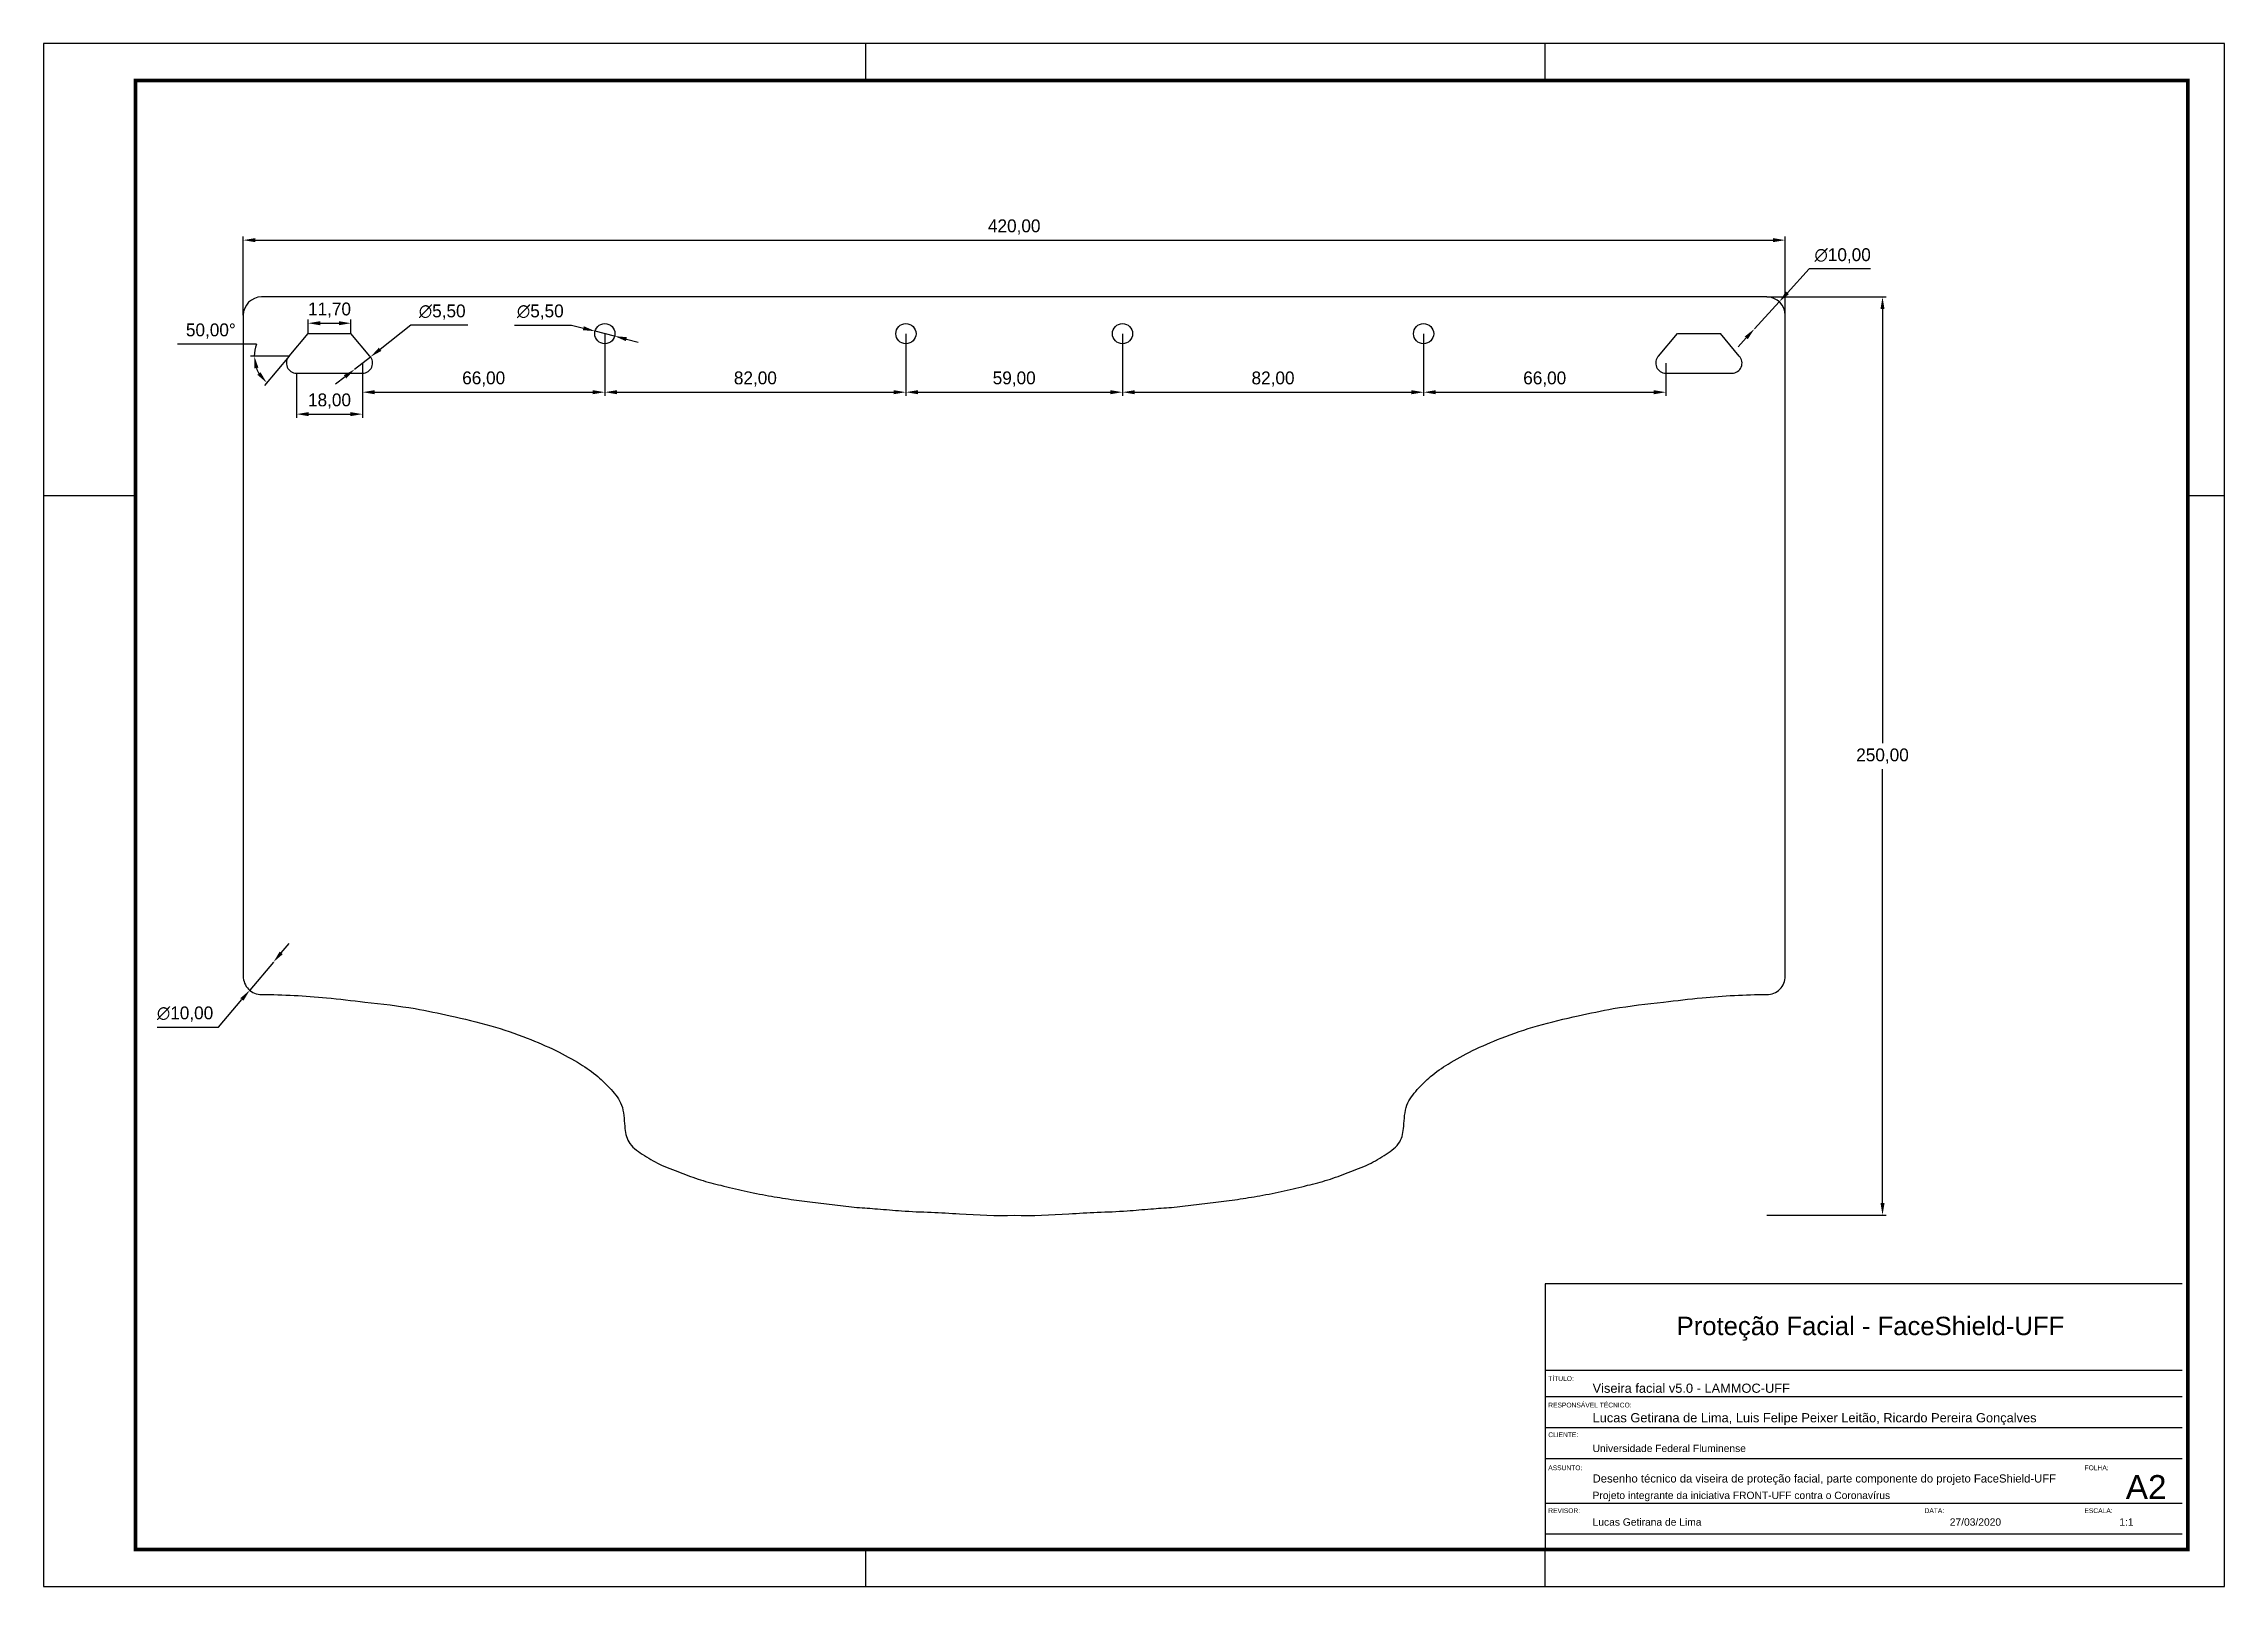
# Model space of a CAD drawing. Header units: millimetres. Extents: x 0 to 594, y 0 to 420.
import ezdxf

# ---------------------------------------------------------------- set-up
doc = ezdxf.new("R2010")
doc.units = ezdxf.units.MM
doc.header["$PDSIZE"] = -1
for name, color, linetype in [('Margem', 7, 'Continuous'), ('Medidas', 7, 'Continuous'), ('Viseira', 7, 'Continuous')]:
    doc.layers.add(name, color=color, linetype=linetype)
doc.styles.add('arial', font='arial.ttf')
doc.dimstyles.new('ISO-25', dxfattribs={"dimtxt": 2.5, "dimasz": 2.5, "dimexe": 1.25, "dimexo": 0.625, "dimtad": 1, "dimtxsty": 'Standard', "dimcen": 2.5, "dimadec": 0, "dimazin": 0, "dimtfac": 1, "dimtmove": 0, "dimatfit": 3, "dimfxl": 1, "dimarcsym": 0})

# ---------------------------------------------------------------- blocks, each defined once
blk = doc.blocks.new('FOLHA A2')
at = {"layer": 'Margem'}
for p, q in [((594, 0), (0, 0)), ((0, 0), (0, -420)), ((224, -10), (224, 0)), ((409, -10), (409, 0)), ((594, -420), (594, 0)), ((0, -123), (25, -123)), ((584, -123), (594, -123)), ((224, -420), (224, -410)), ((409, -420), (409, -410)), ((0, -420), (594, -420))]:
    blk.add_line(p, q, dxfattribs=at)
at = {"layer": 'Margem', "const_width": 1}
blk.add_lwpolyline([(25, -410), (584, -410), (584, -10), (25, -10), (25, -410)], dxfattribs=at)
blk = doc.blocks.new('Folha_A2')
at = {"layer": 'Margem'}
for p, q in [((582.5, 82.33), (409, 82.33)), ((409, 82.33), (409, 10)), ((582.5, 58.81), (409, 58.81)), ((582.5, 51.61), (409, 51.61)), ((582.5, 43.16), (409, 43.16)), ((409, 43.16), (409, 43.16)), ((582.5, 34.71), (409, 34.71)), ((409, 33.71), (409, 33.71)), ((582.5, 22.59), (409, 22.59)), ((582.5, 14.19), (409, 14.19))]:
    blk.add_line(p, q, dxfattribs=at)
blk.add_blockref('FOLHA A2', (0, 420), dxfattribs=at)
at = {"layer": 'Margem', "style": 'arial'}
for s, height, p in [('Proteção Facial - FaceShield-UFF', 5, (444.81, 68.4)), ('TÍTULO:', 1.3, (409.83, 55.91)), ('Viseira facial v5.0 - LAMMOC-UFF', 2.5, (421.91, 52.7)), ('RESPONSÁVEL TÉCNICO:', 1.3, (409.83, 48.71)), ('CLIENTE:', 1.3, (409.83, 40.63)), ('Lucas Getirana de Lima, Luis Felipe Peixer Leitão, Ricardo Pereira Gonçalves', 2.5, (421.91, 44.66)), ('Universidade Federal Fluminense', 2, (421.91, 36.57)), ('ASSUNTO:', 1.3, (409.83, 31.63)), ('Desenho técnico da viseira de proteção facial, parte componente do projeto FaceShield-UFF', 2.2, (421.91, 28.27)), ('FOLHA:', 1.3, (555.92, 31.63)), ('Projeto integrante da iniciativa FRONT-UFF contra o Coronavírus', 2, (421.91, 23.78)), ('REVISOR:', 1.3, (409.83, 19.96)), ('Lucas Getirana de Lima', 2, (421.91, 16.51)), ('DATA:', 1.3, (512.33, 19.96)), ('27/03/2020', 2, (519.2, 16.51)), ('ESCALA:', 1.3, (555.89, 19.96)), ('ESCALA:', 1.3, (555.89, 19.96)), ('1:1', 2, (565.38, 16.51)), ('1:1', 2, (565.38, 16.51))]:
    blk.add_text(s, height=height, dxfattribs=at).set_placement(p)
blk.add_attdef('A2', (567.14, 23.79), '', height=6.5, dxfattribs=at)
blk = doc.blocks.new('*D5')
at = {"layer": 'Defpoints', "color": 0, "transparency": 16777216}
for p in [(474.37, 366.5), (54.37, 346.04), (474.37, 346.04)]:
    blk.add_point(p, dxfattribs=at)
at = {"layer": 'Medidas', "color": 0, "lineweight": -2, "transparency": 16777216}
for p, q in [((54.37, 346.04), (54.37, 367.5)), ((57.68, 366.5), (471.07, 366.5)), ((474.37, 346.04), (474.37, 367.5))]:
    blk.add_line(p, q, dxfattribs=at)
at = {"layer": 'Medidas', "color": 0, "transparency": 16777216}
for points in [[(57.68, 367.05), (57.68, 365.95), (54.37, 366.5)], [(471.07, 367.05), (471.07, 365.95), (474.37, 366.5)]]:
    blk.add_solid(points, dxfattribs=at)
at = {"layer": 'Medidas', "color": 0, "transparency": 16777216, "insert": (264.37, 370.07), "char_height": 3.5, "attachment_point": 5}
blk.add_mtext('420,00', dxfattribs=at)
blk = doc.blocks.new('*D6')
at = {"layer": 'Defpoints', "color": 0, "transparency": 16777216}
for p in [(469.37, 351.04), (469.37, 101.04), (500.88, 101.04)]:
    blk.add_point(p, dxfattribs=at)
at = {"layer": 'Medidas', "color": 0, "lineweight": -2, "transparency": 16777216}
for p, q in [((469.37, 351.04), (501.88, 351.04)), ((500.88, 347.73), (500.88, 229.6)), ((500.88, 104.34), (500.88, 222.47)), ((469.37, 101.04), (501.88, 101.04))]:
    blk.add_line(p, q, dxfattribs=at)
at = {"layer": 'Medidas', "color": 0, "transparency": 16777216}
for points in [[(500.33, 347.73), (501.43, 347.73), (500.88, 351.04)], [(500.33, 104.34), (501.43, 104.34), (500.88, 101.04)]]:
    blk.add_solid(points, dxfattribs=at)
at = {"layer": 'Medidas', "color": 0, "transparency": 16777216, "insert": (500.88, 226.04), "char_height": 3.5, "attachment_point": 5}
blk.add_mtext('250,00', dxfattribs=at)
blk = doc.blocks.new('*D10')
at = {"layer": 'Defpoints', "color": 0, "transparency": 16777216}
for p in [(472.75, 349.73), (466, 342.35)]:
    blk.add_point(p, dxfattribs=at)
at = {"layer": 'Medidas', "color": 0, "lineweight": -2, "transparency": 16777216}
for p, q in [((480.91, 358.65), (474.98, 352.16)), ((497.61, 358.65), (480.91, 358.65)), ((466, 342.35), (472.75, 349.73)), ((463.77, 339.91), (461.54, 337.47))]:
    blk.add_line(p, q, dxfattribs=at)
at = {"layer": 'Medidas', "color": 0, "transparency": 16777216}
for points in [[(474.57, 352.53), (475.38, 351.79), (472.75, 349.73)], [(463.36, 340.28), (464.18, 339.54), (466, 342.35)]]:
    blk.add_solid(points, dxfattribs=at)
at = {"layer": 'Medidas', "color": 0, "transparency": 16777216, "insert": (490.02, 362.22), "char_height": 3.5, "attachment_point": 5}
blk.add_mtext('∅10,00', dxfattribs=at)
blk = doc.blocks.new('*D11')
at = {"layer": 'Defpoints', "color": 0, "transparency": 16777216}
for p in [(62.6, 169.95), (56.15, 162.31)]:
    blk.add_point(p, dxfattribs=at)
at = {"layer": 'Medidas', "color": 0, "lineweight": -2, "transparency": 16777216}
for p, q in [((64.73, 172.47), (66.86, 174.99)), ((62.6, 169.95), (56.15, 162.31)), ((47.64, 152.24), (54.02, 159.79)), ((30.95, 152.24), (47.64, 152.24))]:
    blk.add_line(p, q, dxfattribs=at)
at = {"layer": 'Medidas', "color": 0, "transparency": 16777216}
for points in [[(64.31, 172.83), (65.15, 172.12), (62.6, 169.95)], [(53.6, 160.14), (54.44, 159.43), (56.15, 162.31)]]:
    blk.add_solid(points, dxfattribs=at)
at = {"layer": 'Medidas', "color": 0, "transparency": 16777216, "insert": (38.53, 155.8), "char_height": 3.5, "attachment_point": 5}
blk.add_mtext('∅10,00', dxfattribs=at)
blk = doc.blocks.new('*D12')
at = {"layer": 'Defpoints', "color": 0, "transparency": 16777216}
for p in [(152.87, 341.04), (234.87, 341.04), (234.87, 325.11)]:
    blk.add_point(p, dxfattribs=at)
at = {"layer": 'Medidas', "color": 0, "lineweight": -2, "transparency": 16777216}
for p, q in [((152.87, 341.04), (152.87, 324.11)), ((234.87, 341.04), (234.87, 324.11)), ((156.18, 325.11), (231.57, 325.11))]:
    blk.add_line(p, q, dxfattribs=at)
at = {"layer": 'Medidas', "color": 0, "transparency": 16777216}
for points in [[(156.18, 325.66), (156.18, 324.56), (152.87, 325.11)], [(231.57, 325.66), (231.57, 324.56), (234.87, 325.11)]]:
    blk.add_solid(points, dxfattribs=at)
at = {"layer": 'Medidas', "color": 0, "transparency": 16777216, "insert": (193.87, 328.68), "char_height": 3.5, "attachment_point": 5}
blk.add_mtext('82,00', dxfattribs=at)
blk = doc.blocks.new('*D13')
at = {"layer": 'Defpoints', "color": 0, "transparency": 16777216}
for p in [(234.87, 341.04), (293.87, 341.04), (293.87, 325.11)]:
    blk.add_point(p, dxfattribs=at)
at = {"layer": 'Medidas', "color": 0, "lineweight": -2, "transparency": 16777216}
for p, q in [((234.87, 341.04), (234.87, 324.11)), ((293.87, 341.04), (293.87, 324.11)), ((238.18, 325.11), (290.57, 325.11))]:
    blk.add_line(p, q, dxfattribs=at)
at = {"layer": 'Medidas', "color": 0, "transparency": 16777216}
for points in [[(238.18, 325.66), (238.18, 324.56), (234.87, 325.11)], [(290.57, 325.66), (290.57, 324.56), (293.87, 325.11)]]:
    blk.add_solid(points, dxfattribs=at)
at = {"layer": 'Medidas', "color": 0, "transparency": 16777216, "insert": (264.37, 328.68), "char_height": 3.5, "attachment_point": 5}
blk.add_mtext('59,00', dxfattribs=at)
blk = doc.blocks.new('*D14')
at = {"layer": 'Defpoints', "color": 0, "transparency": 16777216}
for p in [(293.87, 341.04), (375.87, 341.04), (375.87, 325.1)]:
    blk.add_point(p, dxfattribs=at)
at = {"layer": 'Medidas', "color": 0, "lineweight": -2, "transparency": 16777216}
for p, q in [((293.87, 341.04), (293.87, 324.1)), ((375.87, 341.04), (375.87, 324.1)), ((297.18, 325.1), (372.57, 325.1))]:
    blk.add_line(p, q, dxfattribs=at)
at = {"layer": 'Medidas', "color": 0, "transparency": 16777216}
for points in [[(297.18, 325.65), (297.18, 324.55), (293.87, 325.1)], [(372.57, 325.65), (372.57, 324.55), (375.87, 325.1)]]:
    blk.add_solid(points, dxfattribs=at)
at = {"layer": 'Medidas', "color": 0, "transparency": 16777216, "insert": (334.87, 328.67), "char_height": 3.5, "attachment_point": 5}
blk.add_mtext('82,00', dxfattribs=at)
blk = doc.blocks.new('*D15')
at = {"layer": 'Defpoints', "color": 0, "transparency": 16777216}
for p in [(375.87, 341.04), (441.87, 333.04), (441.87, 325.1)]:
    blk.add_point(p, dxfattribs=at)
at = {"layer": 'Medidas', "color": 0, "lineweight": -2, "transparency": 16777216}
for p, q in [((375.87, 341.04), (375.87, 324.1)), ((441.87, 333.04), (441.87, 324.1)), ((379.18, 325.1), (438.57, 325.1))]:
    blk.add_line(p, q, dxfattribs=at)
at = {"layer": 'Medidas', "color": 0, "transparency": 16777216}
for points in [[(379.18, 325.65), (379.18, 324.55), (375.87, 325.1)], [(438.57, 325.65), (438.57, 324.55), (441.87, 325.1)]]:
    blk.add_solid(points, dxfattribs=at)
at = {"layer": 'Medidas', "color": 0, "transparency": 16777216, "insert": (408.87, 328.67), "char_height": 3.5, "attachment_point": 5}
blk.add_mtext('66,00', dxfattribs=at)
blk = doc.blocks.new('*D24')
at = {"layer": 'Defpoints', "color": 0, "transparency": 16777216}
for p in [(152.87, 340.95), (86.87, 333.04), (152.87, 325.11)]:
    blk.add_point(p, dxfattribs=at)
at = {"layer": 'Medidas', "color": 0, "lineweight": -2, "transparency": 16777216}
for p, q in [((152.87, 340.95), (152.87, 324.11)), ((86.87, 333.04), (86.87, 324.11)), ((90.18, 325.11), (149.57, 325.11))]:
    blk.add_line(p, q, dxfattribs=at)
at = {"layer": 'Medidas', "color": 0, "transparency": 16777216}
for points in [[(90.18, 325.66), (90.18, 324.56), (86.87, 325.11)], [(149.57, 325.66), (149.57, 324.56), (152.87, 325.11)]]:
    blk.add_solid(points, dxfattribs=at)
at = {"layer": 'Medidas', "color": 0, "transparency": 16777216, "insert": (119.87, 328.68), "char_height": 3.5, "attachment_point": 5}
blk.add_mtext('66,00', dxfattribs=at)
blk = doc.blocks.new('*D25')
at = {"layer": 'Defpoints', "color": 0, "transparency": 16777216}
for p in [(150.21, 341.72), (155.54, 340.36)]:
    blk.add_point(p, dxfattribs=at)
at = {"layer": 'Medidas', "color": 0, "lineweight": -2, "transparency": 16777216}
for p, q in [((128.29, 343.35), (143.81, 343.35)), ((143.81, 343.35), (147.01, 342.53)), ((155.54, 340.36), (150.21, 341.72)), ((158.74, 339.54), (161.94, 338.73))]:
    blk.add_line(p, q, dxfattribs=at)
at = {"layer": 'Medidas', "color": 0, "transparency": 16777216}
for points in [[(147.15, 343.06), (146.87, 342), (150.21, 341.72)], [(158.87, 340.08), (158.6, 339.01), (155.54, 340.36)]]:
    blk.add_solid(points, dxfattribs=at)
at = {"layer": 'Medidas', "color": 0, "transparency": 16777216, "insert": (135.29, 346.91), "char_height": 3.5, "attachment_point": 5}
blk.add_mtext('∅5,50', dxfattribs=at)
blk = doc.blocks.new('*D26')
at = {"layer": 'Defpoints', "color": 0, "transparency": 16777216}
for p in [(89.04, 334.73), (84.71, 331.34)]:
    blk.add_point(p, dxfattribs=at)
at = {"layer": 'Medidas', "color": 0, "lineweight": -2, "transparency": 16777216}
for p, q in [((100.05, 343.35), (91.64, 336.77)), ((115.57, 343.35), (100.05, 343.35)), ((84.71, 331.34), (89.04, 334.73)), ((82.11, 329.31), (79.51, 327.27))]:
    blk.add_line(p, q, dxfattribs=at)
at = {"layer": 'Medidas', "color": 0, "transparency": 16777216}
for points in [[(91.3, 337.2), (91.98, 336.33), (89.04, 334.73)], [(81.77, 329.74), (82.45, 328.87), (84.71, 331.34)]]:
    blk.add_solid(points, dxfattribs=at)
at = {"layer": 'Medidas', "color": 0, "transparency": 16777216, "insert": (108.57, 346.91), "char_height": 3.5, "attachment_point": 5}
blk.add_mtext('∅5,50', dxfattribs=at)
blk = doc.blocks.new('*D27')
at = {"layer": 'Defpoints', "color": 0, "transparency": 16777216}
for p in [(72.03, 341.06), (83.72, 343.88), (83.72, 341.06)]:
    blk.add_point(p, dxfattribs=at)
at = {"layer": 'Medidas', "color": 0, "lineweight": -2, "transparency": 16777216}
for p, q in [((72.03, 341.06), (72.03, 344.88)), ((83.72, 341.06), (83.72, 344.88)), ((75.33, 343.88), (80.42, 343.88))]:
    blk.add_line(p, q, dxfattribs=at)
at = {"layer": 'Medidas', "color": 0, "transparency": 16777216}
for points in [[(75.33, 344.43), (75.33, 343.33), (72.03, 343.88)], [(80.42, 344.43), (80.42, 343.33), (83.72, 343.88)]]:
    blk.add_solid(points, dxfattribs=at)
at = {"layer": 'Medidas', "color": 0, "transparency": 16777216, "insert": (77.87, 347.44), "char_height": 3.5, "attachment_point": 5}
blk.add_mtext('11,70', dxfattribs=at)
blk = doc.blocks.new('*D28')
at = {"layer": 'Defpoints', "color": 0, "transparency": 16777216}
for p in [(68.87, 330.29), (86.87, 330.29), (86.87, 319.13)]:
    blk.add_point(p, dxfattribs=at)
at = {"layer": 'Medidas', "color": 0, "lineweight": -2, "transparency": 16777216}
for p, q in [((68.87, 330.29), (68.87, 318.13)), ((86.87, 330.29), (86.87, 318.13)), ((72.18, 319.13), (83.57, 319.13))]:
    blk.add_line(p, q, dxfattribs=at)
at = {"layer": 'Medidas', "color": 0, "transparency": 16777216}
for points in [[(72.18, 319.68), (72.18, 318.58), (68.87, 319.13)], [(83.57, 319.68), (83.57, 318.58), (86.87, 319.13)]]:
    blk.add_solid(points, dxfattribs=at)
at = {"layer": 'Medidas', "color": 0, "transparency": 16777216, "insert": (77.87, 322.69), "char_height": 3.5, "attachment_point": 5}
blk.add_mtext('18,00', dxfattribs=at)
blk = doc.blocks.new('*D29')
at = {"layer": 'Defpoints', "color": 0, "transparency": 16777216}
for p in [(72.03, 341.06), (66.88, 334.93), (66.88, 334.93), (88.86, 334.93), (58.95, 329.72)]:
    blk.add_point(p, dxfattribs=at)
at = {"layer": 'Medidas', "color": 0, "lineweight": -2, "transparency": 16777216}
for p, q in [((57.96, 338.19), (36.44, 338.19)), ((66.88, 334.93), (56.39, 334.93)), ((66.88, 334.93), (60.14, 326.89))]:
    blk.add_line(p, q, dxfattribs=at)
for start, end in [(159.97835, 180), (200.02165, 209.97835)]:
    blk.add_arc((66.88, 334.93), 9.5, start, end, dxfattribs=at)
at = {"layer": 'Medidas', "color": 0, "transparency": 16777216}
for points in [[(57.42, 331.59), (58.5, 331.78), (57.39, 334.93)], [(59.08, 330.54), (58.23, 329.84), (60.78, 327.66)]]:
    blk.add_solid(points, dxfattribs=at)
at = {"layer": 'Medidas', "color": 0, "transparency": 16777216, "insert": (45.55, 341.75), "char_height": 3.5, "attachment_point": 5}
blk.add_mtext('50,00°', dxfattribs=at)

msp = doc.modelspace()

# ---------------------------------------------------------------- linework, layer by layer
at = {"layer": 'Medidas'}
for p, q in [((66.884, 334.935), (72.026, 341.063)), ((72.026, 341.063), (83.722, 341.063)), ((88.864, 334.935), (83.722, 341.063)), ((439.884, 334.935), (445.026, 341.063)), ((445.026, 341.063), (456.722, 341.063)), ((461.864, 334.935), (456.722, 341.063))]:
    msp.add_line(p, q, dxfattribs=at)
for centre, start, end in [((68.874, 333.037), 136.365814, 270), ((86.874, 333.037), 270, 43.634186), ((441.874, 333.037), 136.365814, 270), ((459.874, 333.037), 270, 43.634186)]:
    msp.add_arc(centre, 2.75, start, end, dxfattribs=at)
at = {"layer": 'Viseira', "color": 7, "linetype": 'Continuous', "lineweight": 25}
for p, q in [((469.374, 351.037), (59.374, 351.037)), ((54.374, 346.037), (54.374, 166.128)), ((474.374, 166.128), (474.374, 346.037)), ((68.874, 330.287), (86.874, 330.287)), ((441.874, 330.287), (459.874, 330.287))]:
    msp.add_line(p, q, dxfattribs=at)
for centre in [(152.874, 341.037), (234.874, 341.037), (293.874, 341.037), (375.874, 341.037)]:
    msp.add_circle(centre, 2.75, dxfattribs=at)
for centre, start, end in [((59.374, 346.037), 90, 180), ((469.374, 346.037), 0, 90), ((59.374, 166.128), 180, 270.041602), ((469.374, 166.128), 269.958398, 0)]:
    msp.add_arc(centre, 5, start, end, dxfattribs=at)
for points, knots in [([(59.378, 161.128), (65.273, 161.132), (74.67, 160.58), (88.588, 158.944), (99.895, 157.709), (111.309, 155.229), (121.571, 152.862), (131.179, 149.589), (139.311, 146.091), (145.763, 142.627), (150.861, 139.077), (154.625, 135.351), (158.091, 130.986), (158.084, 125.771), (158.941, 120.543), (163.206, 117.48), (167.869, 114.674), (173.385, 112.711), (178.86, 110.553), (184.742, 109.128), (190.887, 107.582), (197.276, 106.37), (203.484, 105.333), (209.52, 104.609), (215.5, 103.866), (221.391, 103.136), (227.442, 102.787), (234.16, 102.099), (241.616, 101.89), (251.857, 101.317), (259.397, 100.835), (264.374, 101.037)], [0.02179303, 0.02179303, 0.02179303, 0.02179303, 0.09882426, 0.14462431, 0.20497277, 0.24727265, 0.29717768, 0.34250533, 0.37970674, 0.41271544, 0.43815765, 0.46033702, 0.4824237, 0.50791942, 0.52685976, 0.54858058, 0.57246825, 0.59890428, 0.62451045, 0.6494024, 0.67782806, 0.70734747, 0.73434015, 0.76006794, 0.78676956, 0.81310793, 0.83760653, 0.86594449, 0.90131877, 0.9350292, 1, 1, 1, 1]), ([(264.374, 101.037), (269.35, 100.835), (276.891, 101.317), (287.132, 101.89), (294.588, 102.099), (301.306, 102.787), (307.356, 103.136), (313.247, 103.866), (319.228, 104.609), (325.264, 105.333), (331.472, 106.37), (337.861, 107.582), (344.006, 109.128), (349.888, 110.553), (355.362, 112.711), (360.879, 114.674), (365.542, 117.48), (369.807, 120.543), (370.664, 125.771), (370.657, 130.986), (374.123, 135.351), (377.886, 139.077), (382.985, 142.627), (389.437, 146.091), (397.568, 149.589), (407.177, 152.862), (417.438, 155.229), (428.853, 157.709), (440.16, 158.944), (454.078, 160.58), (463.475, 161.132), (469.37, 161.128)], [0, 0, 0, 0, 0.0649708, 0.09868123, 0.13405551, 0.16239347, 0.18689207, 0.21323044, 0.23993206, 0.26565985, 0.29265253, 0.32217194, 0.3505976, 0.37548955, 0.40109572, 0.42753175, 0.45141942, 0.47314024, 0.49208058, 0.5175763, 0.53966298, 0.56184235, 0.58728456, 0.62029326, 0.65749467, 0.70282232, 0.75272735, 0.79502723, 0.85537569, 0.90117574, 0.97820697, 0.97820697, 0.97820697, 0.97820697])]:
    msp.add_open_spline(points, degree=3, knots=knots, dxfattribs=at)

# ---------------------------------------------------------------- block references
at = {"layer": 'Margem'}
msp.add_blockref('Folha_A2', (0, 0), dxfattribs=at).add_auto_attribs({'A2': 'A2'})

# ---------------------------------------------------------------- dimensions: what is measured, and where the dimension line sits
at = {"layer": 'Medidas'}
for base, p1, p2, picture, middle in [((474.374, 366.504), (54.374, 346.037), (474.374, 346.037), '*D5', (264.374, 370.07)), ((152.874, 325.11), (86.874, 333.037), (152.874, 340.954), '*D24', (119.874, 328.676)), ((234.874, 325.11), (152.874, 341.037), (234.874, 341.037), '*D12', (193.874, 328.676)), ((293.874, 325.11), (234.874, 341.037), (293.874, 341.037), '*D13', (264.374, 328.676)), ((375.874, 325.102), (293.874, 341.037), (375.874, 341.037), '*D14', (334.874, 328.668)), ((441.874, 325.102), (375.874, 341.037), (441.874, 333.037), '*D15', (408.874, 328.668)), ((86.874, 319.126), (68.874, 330.287), (86.874, 330.287), '*D28', (77.874, 322.692))]:
    dim = msp.add_linear_dim(base=base, p1=p1, p2=p2, dimstyle='ISO-25', override={"dimtxt": 3.5, "dimasz": 3.302, "dimexe": 1, "dimexo": 0, "dimgap": 1.524, "dimtih": 1, "dimtoh": 1, "dimzin": 1, "dimadec": 2, "dimtzin": 1}, dxfattribs=at)
    dim.commit()
    dim.dimension.update_dxf_attribs({"geometry": picture, "text_midpoint": middle})
for p1, p2, picture, middle in [((465.999, 342.348), (472.749, 349.726), '*D10', (490.022, 358.652)), ((84.708, 331.342), (89.04, 334.732), '*D26', (108.571, 343.346)), ((62.6, 169.948), (56.148, 162.308), '*D11', (38.535, 152.236))]:
    dim = msp.add_diameter_dim_2p(p1=p1, p2=p2, dimstyle='ISO-25', override={"dimtxt": 3.5, "dimasz": 3.302, "dimexe": 1, "dimexo": 0, "dimgap": 1.524, "dimtih": 1, "dimtoh": 1, "dimzin": 1, "dimadec": 2, "dimtzin": 1}, dxfattribs=at)
    dim.commit()
    dim.dimension.update_dxf_attribs({"geometry": picture, "text_midpoint": middle, "dimtype": 163})
dim = msp.add_linear_dim(base=(500.88, 101.037), p1=(469.374, 351.037), p2=(469.374, 101.037), angle=90, dimstyle='ISO-25', override={"dimtxt": 3.5, "dimasz": 3.302, "dimexe": 1, "dimexo": 0, "dimgap": 1.524, "dimtih": 1, "dimtoh": 1, "dimzin": 1, "dimadec": 2, "dimtzin": 1}, dxfattribs=at)
dim.commit()
dim.dimension.update_dxf_attribs({"geometry": '*D6', "text_midpoint": (500.88, 226.037)})
dim = msp.add_linear_dim(base=(83.722, 343.879), p1=(72.026, 341.063), p2=(83.722, 341.063), dimstyle='ISO-25', override={"dimtxt": 3.5, "dimasz": 3.302, "dimexe": 1, "dimexo": 0, "dimgap": 1.524, "dimtih": 1, "dimtoh": 1, "dimzin": 1, "dimadec": 2, "dimtzin": 1}, dxfattribs=at)
dim.commit()
dim.dimension.update_dxf_attribs({"geometry": '*D27', "text_midpoint": (77.874, 343.879), "dimtype": 160})
dim = msp.add_diameter_dim_2p(p1=(155.539, 340.358), p2=(150.209, 341.716), dimstyle='ISO-25', override={"dimtxt": 3.5, "dimasz": 3.302, "dimexe": 1, "dimexo": 0, "dimgap": 1.524, "dimtih": 1, "dimtoh": 1, "dimzin": 1, "dimadec": 2, "dimtzin": 1}, dxfattribs=at)
dim.commit()
dim.dimension.update_dxf_attribs({"geometry": '*D25', "text_midpoint": (143.809, 343.346)})
dim = msp.add_angular_dim_2l(base=(58.948, 329.716), line1=((66.884, 334.935), (88.864, 334.935)), line2=((66.884, 334.935), (72.026, 341.063)), dimstyle='ISO-25', override={"dimtxt": 3.5, "dimasz": 3.302, "dimexe": 1, "dimexo": 0, "dimgap": 1.524, "dimtih": 1, "dimtoh": 1, "dimzin": 1, "dimadec": 2, "dimtzin": 1}, dxfattribs=at)
dim.commit()
dim.dimension.update_dxf_attribs({"geometry": '*D29', "text_midpoint": (45.551, 341.752)})

doc.saveas('drawing.dxf')
